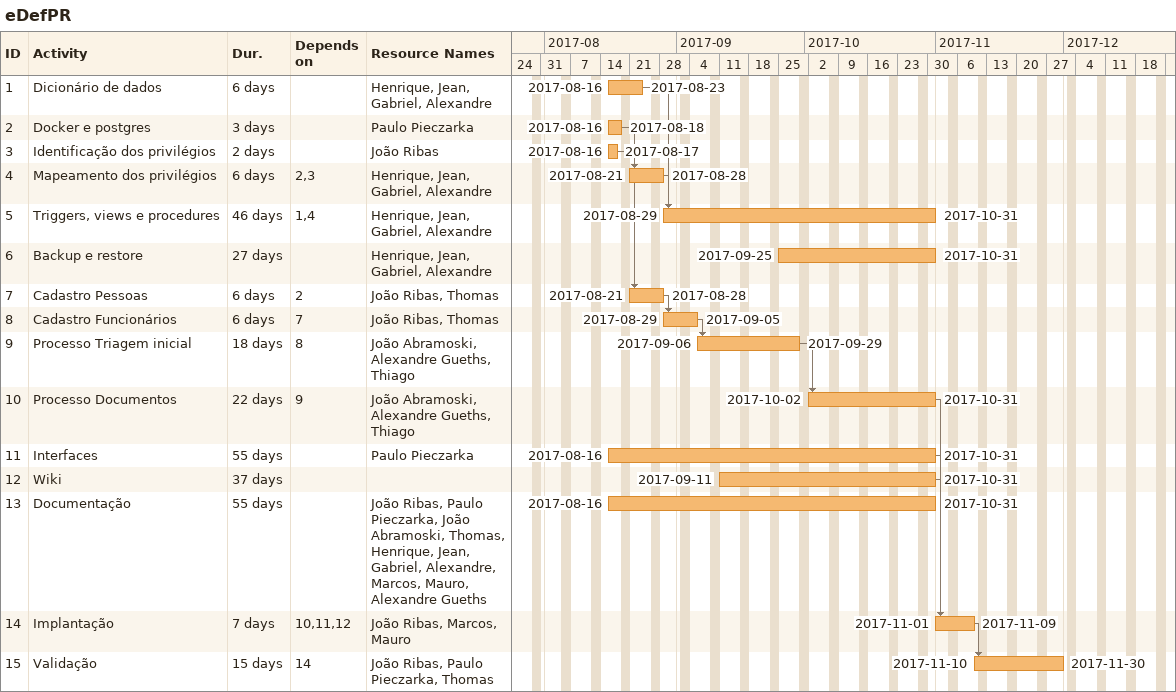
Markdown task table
eDefPR

| ID | Task | Duration | Start | Finish | Predecessors | Resources |
|---|---|---|---|---|---|---|
| 1 | Dicionário de dados | 6d | 2017-08-16 | 2017-08-23 |  | Henrique, Jean, Gabriel, Alexandre |
| 2 | Docker e postgres | 3d | 2017-08-16 | 2017-08-18 |  | Paulo Pieczarka |
| 3 | Identificação dos privilégios | 2d | 2017-08-16 | 2017-08-17 |  | João Ribas |
| 4 | Mapeamento dos privilégios | 6d | 2017-08-21 | 2017-08-28 | 2, 3 | Henrique, Jean, Gabriel, Alexandre |
| 5 | Triggers, views e procedures | 46d | 2017-08-29 | 2017-10-31 | 1, 4 | Henrique, Jean, Gabriel, Alexandre |
| 6 | Backup e restore | 27d | 2017-09-25 | 2017-10-31 |  | Henrique, Jean, Gabriel, Alexandre |
| 7 | Cadastro Pessoas | 6d | 2017-08-21 | 2017-08-28 | 2 | João Ribas, Thomas |
| 8 | Cadastro Funcionários | 6d | 2017-08-29 | 2017-09-05 | 7 | João Ribas, Thomas |
| 9 | Processo Triagem inicial | 18d | 2017-09-06 | 2017-09-29 | 8 | João Abramoski, Alexandre Gueths, Thiago |
| 10 | Processo Documentos | 22d | 2017-10-02 | 2017-10-31 | 9 | João Abramoski, Alexandre Gueths, Thiago |
| 11 | Interfaces | 55d | 2017-08-16 | 2017-10-31 |  | Paulo Pieczarka |
| 12 | Wiki | 37d | 2017-09-11 | 2017-10-31 |  |  |
| 13 | Documentação | 55d | 2017-08-16 | 2017-10-31 |  | João Ribas, Paulo Pieczarka, João Abramoski, Thomas, Henrique, Jean, Gabriel, Alexandre, Marcos, Mauro, Alexandre Gueths |
| 14 | Implantação | 7d | 2017-11-01 | 2017-11-09 | 10, 11, 12 | João Ribas, Marcos, Mauro |
| 15 | Validação | 15d | 2017-11-10 | 2017-11-30 | 14 | João Ribas, Paulo Pieczarka, Thomas |
